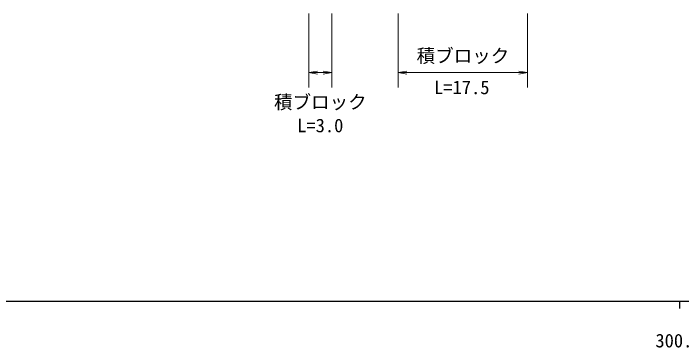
# Model space of a CAD drawing. Units: millimetres, scale not verified. Extents: x 40000 to 680000, y 20000 to 380000.
# Drawn here: x 278053 to 368268, y 198715 to 243824 of the extents above; entities that cross this region are included whole.
import ezdxf
from ezdxf.enums import TextEntityAlignment as Align

# ---------------------------------------------------------------- set-up
doc = ezdxf.new("R2010")
doc.units = ezdxf.units.MM
doc.header["$LTSCALE"] = 1000
doc.layers.add('M-STR-STR3', color=7, linetype='Continuous', lineweight=13)
doc.layers.add('M-TTL-BAND', color=7, linetype='Continuous', lineweight=25)
doc.styles.add('ＭＳ ゴシック', font='')
doc.styles.get('ＭＳ ゴシック').set_extended_font_data('MS Gothic')

# ---------------------------------------------------------------- blocks, each defined once
blk = doc.blocks.new('open_arrow')
at = {"color": 0, "linetype": 'Continuous', "lineweight": -2}
blk.add_lwpolyline([(7.5, 1.25), (0, 0), (7.5, -1.25)], dxfattribs=at)

msp = doc.modelspace()

# ---------------------------------------------------------------- linework, layer by layer
at = {"layer": 'M-STR-STR3'}
for p, q in [((317935, 243824), (317935, 233824)), ((321048, 243824), (321048, 233824)), ((329997, 243824), (329997, 233824)), ((347443, 243824), (347443, 233824)), ((317935, 235824), (321048, 235824)), ((329997, 235824), (347443, 235824))]:
    msp.add_line(p, q, dxfattribs=at)
at = {"layer": 'M-TTL-BAND'}
for p, q in [((40000, 205000), (579000, 205000)), ((368000, 205000), (368000, 204000))]:
    msp.add_line(p, q, dxfattribs=at)

# ---------------------------------------------------------------- block references
at = {"layer": 'M-STR-STR3', "xscale": 155, "yscale": 155}
for p in [(317935, 235824), (329997, 235824)]:
    msp.add_blockref('open_arrow', p, dxfattribs=at)
at = {"layer": 'M-STR-STR3', "xscale": 155, "yscale": 155, "rotation": 180}
for p in [(321048, 235824), (347443, 235824)]:
    msp.add_blockref('open_arrow', p, dxfattribs=at)

# ---------------------------------------------------------------- texts
at = {"layer": 'M-STR-STR3', "style": 'ＭＳ ゴシック'}
for s, p in [('積ブロック', (332495, 236631)), ('L=17.5', (334851, 232372)), ('積ブロック', (313241, 230381)), ('L=3.0', (316366, 227228))]:
    msp.add_text(s, height=1833, dxfattribs=at).set_placement(p, align=Align.BOTTOM_LEFT)
at = {"layer": 'M-TTL-BAND', "style": 'ＭＳ ゴシック'}
msp.add_text('300.0', height=1833, dxfattribs=at).set_placement((367844, 198195), align=Align.BOTTOM_CENTER)

doc.saveas('drawing.dxf')
